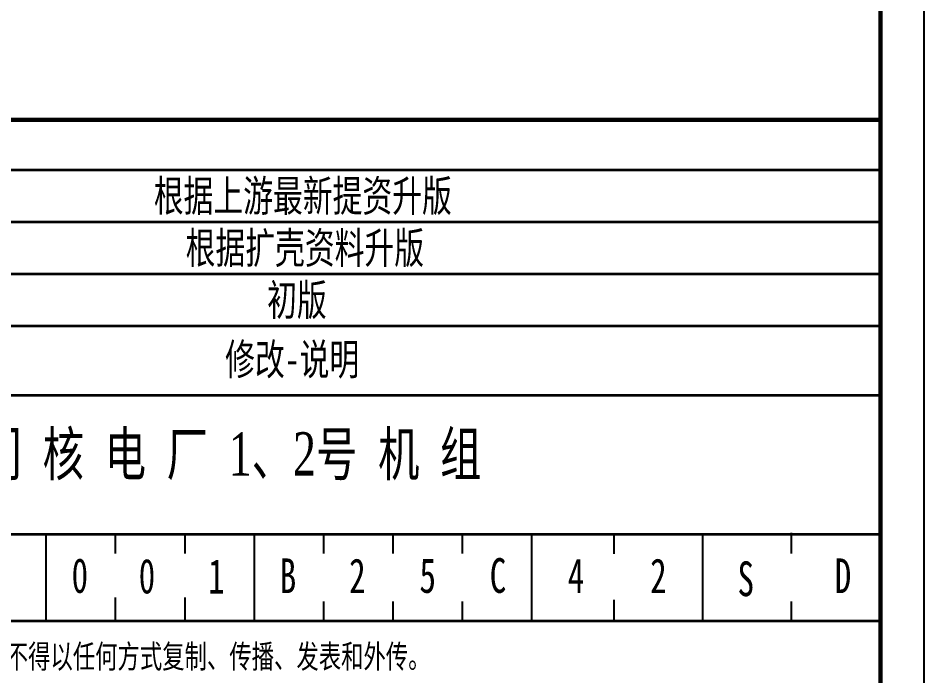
# Model space of a CAD drawing. Extents: x -383207 to 558143, y -95136 to 11777.
# Drawn here: x -377929 to -372707, y -59498 to -55706 of the extents above; entities that cross this region are included whole.
import ezdxf

# ---------------------------------------------------------------- set-up
doc = ezdxf.new("R2010")
doc.units = 0
doc.layers.get('0').update_dxf_attribs({"linetype": 'CONTINUOUS'})
for name, color, linetype in [('1', 7, 'CONTINUOUS'), ('RED', 1, 'CONTINUOUS'), ('TEXT', 4, 'CONTINUOUS'), ('TK', 4, 'CONTINUOUS')]:
    doc.layers.add(name, color=color, linetype=linetype)
doc.styles.add('宋体', font='', dxfattribs={"width": 0.7})
doc.styles.get('宋体').set_extended_font_data('SimSun')

msp = doc.modelspace()

# ---------------------------------------------------------------- linework, layer by layer
at = {"ltscale": 5}
msp.add_line((-372707.1, -48281.2), (-372707.1, -63131.2), dxfattribs=at)
at = {"layer": '1', "color": 2}
for p, q in [((-377767, -59181.2), (-377767, -58681.2)), ((-377367, -58793.1), (-377367, -58681.2)), ((-376967, -58793.1), (-376967, -58681.2)), ((-376567, -59181.2), (-376567, -58681.2)), ((-376167, -58793.1), (-376167, -58681.2)), ((-375767, -58793.1), (-375767, -58681.2)), ((-375367, -58793.1), (-375367, -58681.2)), ((-374967, -59181.2), (-374967, -58681.2)), ((-374492.5, -58793.6), (-374492.5, -58681.2)), ((-373982.4, -59184.2), (-373982.4, -58684.2)), ((-373470.1, -58793.1), (-373470.1, -58672.7)), ((-377367, -59181.2), (-377367, -59045.4)), ((-376967, -59181.2), (-376967, -59045.4)), ((-374492.5, -59176.6), (-374492.5, -59059.3)), ((-376167, -59181.2), (-376167, -59068)), ((-375767, -59181.2), (-375767, -59068)), ((-375367, -59181.2), (-375367, -59068)), ((-373470.1, -59181.2), (-373470.1, -59068)), ((-372967, -59181.2), (-381967, -59181.2))]:
    msp.add_line(p, q, dxfattribs=at)
at = {"layer": '1', "color": 2, "const_width": 25}
msp.add_lwpolyline([(-381957.1, -62881.2), (-372957.1, -62881.2), (-372957.1, -56293.1), (-381957.1, -56293.1)], close=True, dxfattribs=at)
at = {"layer": '1', "color": 2, "const_width": 15}
for points in [[(-381967, -56581.2), (-372967, -56581.2)], [(-381967, -56881.2), (-372967, -56881.2)], [(-381967, -57181.2), (-372967, -57181.2)], [(-381967, -57481.2), (-372967, -57481.2)], [(-381967, -57881.2), (-372967, -57881.2)], [(-381967, -58681.2), (-372967, -58681.2)], [(-381967, -59181.2), (-372967, -59181.2)], [(-381957.1, -59181.2), (-372957.1, -59181.2)]]:
    msp.add_lwpolyline(points, dxfattribs=at)
at = {"layer": 'RED', "ltscale": 10}
msp.add_line((-372957.1, -48531.2), (-372957.1, -62881.2), dxfattribs=at)
at = {"layer": 'TEXT', "const_width": 25}
msp.add_lwpolyline([(-381957.1, -48531.2), (-381957.1, -62881.2), (-372957.1, -62881.2), (-372957.1, -48531.2), (-381957.1, -48531.2)], dxfattribs=at)
at = {"layer": 'TK'}
msp.add_lwpolyline([(-383207.1, -48281.2), (-372707.1, -48281.2), (-372707.1, -63131.2), (-383207.1, -63131.2)], close=True, dxfattribs=at)

# ---------------------------------------------------------------- texts
at = {"color": 2, "linetype": 'Continuous', "attachment_point": 5, "style": '宋体'}
for s, width, insert, char_height in [('浙 江 金 七 门 核 电 厂 {\\fTimes New Roman|b0|i0|c0|p18;1}、{\\fTimes New Roman|b0|i0|c0|p18;2}号 机 组', 8184.953, (-377417.5, -58231.8), 250), ('0', 338.005, (-377573.5, -58920.7), 200), ('B', 338.005, (-376373.5, -58920.7), 200), ('2', 338.005, (-375973.5, -58920.7), 200), ('5', 338.005, (-375568, -58920.7), 200), ('C', 338.005, (-375162.9, -58920.7), 200), ('4', 338.005, (-374712.9, -58920.7), 200), ('2', 338.005, (-374237.9, -58920.7), 200), ('D', 338.005, (-373173.5, -58920.7), 200)]:
    msp.add_mtext_dynamic_manual_height_columns(s, width=width, gutter_width=50, heights=[0], dxfattribs=dict(at, insert=insert, char_height=char_height))
at = {"color": 1, "linetype": 'Continuous', "char_height": 200, "attachment_point": 5, "style": '宋体'}
for s, width, insert in [('0', 200, (-377186.6, -58923.9)), ('1', 13.52, (-376786.6, -58923.9)), ('S', 200, (-373734, -58939.6))]:
    msp.add_mtext_dynamic_manual_height_columns(s, width=width, gutter_width=2, heights=[0], dxfattribs=dict(at, insert=insert))
at = {"layer": '1', "color": 6, "style": '宋体', "width": 0.7}
msp.add_text('根据上游最新提资升版', height=180, dxfattribs=at).set_placement((-377147.3, -56820.6))
at = {"layer": '1', "color": 2, "style": '宋体', "width": 0.7}
for s, p in [('根据扩壳资料升版', (-376963.6, -57120.6)), ('初版', (-376493.7, -57420.6)), ('修改-说明', (-376735.9, -57763))]:
    msp.add_text(s, height=180, dxfattribs=at).set_placement(p)
at = {"layer": '1', "color": 2, "ltscale": 0.8, "style": '宋体', "width": 0.7}
msp.add_text('本文件产权属中国核电工程有限公司（CNPE）所有，未经书面许可，不得以任何方式复制、传播、发表和外传。', height=135, dxfattribs=at).set_placement((-381867, -59453.2))

doc.saveas('drawing.dxf')
